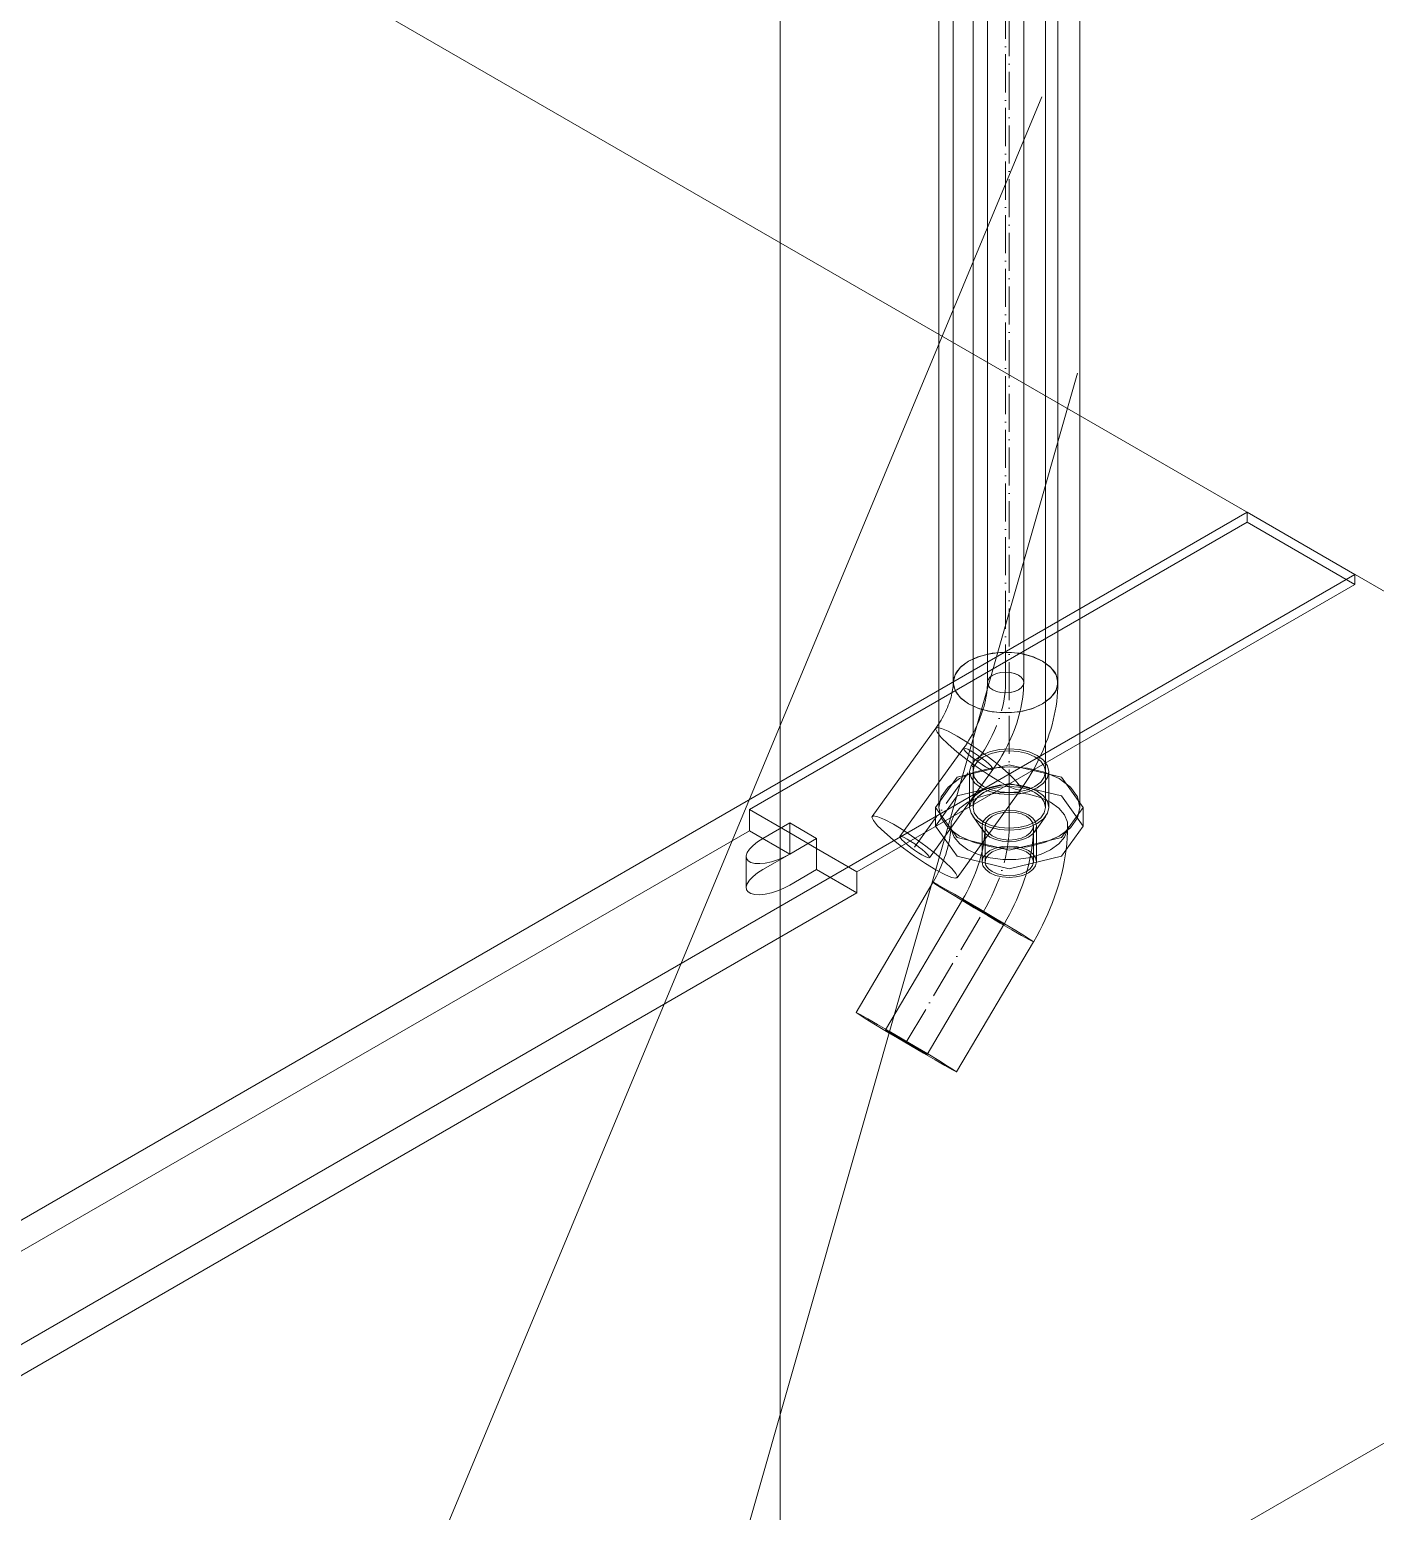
# Model space of a CAD drawing. Header units: millimetres. Extents: x -88595 to 880822, y -1054509 to -148035.
# Drawn here: x 393644.3 to 393997.9, y -313361 to -312971.6 of the extents above; entities that cross this region are included whole.
import ezdxf

# ---------------------------------------------------------------- set-up
doc = ezdxf.new("R2010")
doc.units = ezdxf.units.MM
doc.linetypes.add('$12$ADSK_Осевая', pattern=[14, 10, -2, 0, -2])
doc.linetypes.add('$13$ADSK_Осевая', pattern=[14, 10, -2, 0, -2])
for name, color, linetype, lineweight in [('Изоляция', 7, 'Continuous', 18), ('Марки', 7, 'Continuous', 20), ('Оборудование', 7, 'Continuous', 18), ('Трубопровод', 7, 'Continuous', 18), ('Трубопроводы', 7, 'Continuous', 18)]:
    doc.layers.add(name, color=color, linetype=linetype, lineweight=lineweight)

# ---------------------------------------------------------------- blocks, each defined once
blk = doc.blocks.new('$0$ADSK_МедьПайка_Отвод-гнутая труба - Отвод _гнутая труба_-3268510-В_ОВ3_4')
at = {"layer": 'Трубопроводы', "color": 190, "true_color": 0x8000ff}
for points in [[(21455.5, 10748.95, 0), (21454.51, 10749.39, 0), (21453.36, 10749.66, 0), (21452.13, 10749.76, 0), (21450.9, 10749.66, 0), (21449.75, 10749.39, 0), (21448.77, 10748.95, 0), (21448.01, 10748.38, 0), (21447.54, 10747.72, 0), (21447.37, 10747.01, 0), (21447.54, 10746.3, 0), (21448.01, 10745.63, 0), (21448.77, 10745.06, 0)], [(21448.77, 10745.06, 0), (21449.75, 10744.63, 0), (21450.9, 10744.35, 0), (21452.13, 10744.26, 0), (21453.36, 10744.35, 0), (21454.51, 10744.63, 0), (21455.5, 10745.06, 0), (21456.26, 10745.63, 0), (21456.73, 10746.3, 0), (21456.89, 10747.01, 0), (21456.73, 10747.72, 0), (21456.26, 10748.38, 0), (21455.5, 10748.95, 0)], [(21447.37, 10747.01, 0), (21447.36, 10746.38, 0), (21447.33, 10745.74, 0), (21447.27, 10745.08, 0), (21447.2, 10744.4, 0), (21447.1, 10743.7, 0), (21446.97, 10742.99, 0), (21446.83, 10742.27, 0), (21446.66, 10741.54, 0), (21446.46, 10740.8, 0), (21446.25, 10740.05, 0), (21446.01, 10739.3, 0), (21445.75, 10738.54, 0), (21445.47, 10737.78, 0), (21445.16, 10737.02, 0), (21444.84, 10736.26, 0), (21444.49, 10735.5, 0), (21444.13, 10734.75, 0), (21443.75, 10734.01, 0), (21443.35, 10733.27, 0), (21442.93, 10732.54, 0), (21442.49, 10731.82, 0), (21442.04, 10731.11, 0), (21441.58, 10730.41, 0), (21441.1, 10729.73, 0)], [(21456.89, 10747.01, 0), (21456.88, 10746.06, 0), (21456.83, 10745.11, 0), (21456.75, 10744.14, 0), (21456.64, 10743.18, 0), (21456.5, 10742.2, 0), (21456.33, 10741.23, 0), (21456.13, 10740.25, 0), (21455.9, 10739.26, 0), (21455.64, 10738.28, 0), (21455.36, 10737.3, 0), (21455.05, 10736.31, 0), (21454.71, 10735.33, 0), (21454.35, 10734.36, 0), (21453.96, 10733.38, 0), (21453.55, 10732.42, 0), (21453.11, 10731.46, 0), (21452.65, 10730.5, 0), (21452.17, 10729.56, 0), (21451.66, 10728.63, 0), (21451.13, 10727.71, 0), (21450.58, 10726.8, 0), (21450.01, 10725.9, 0), (21449.42, 10725.02, 0), (21448.82, 10724.16, 0)], [(21443.03, 10729.02, 0), (21442.22, 10729.45, 0), (21441.6, 10729.71, 0), (21441.21, 10729.78, 0), (21441.08, 10729.66, 0), (21441.21, 10729.36, 0), (21441.59, 10728.89, 0), (21442.21, 10728.29, 0), (21443.01, 10727.59, 0), (21443.94, 10726.86, 0), (21444.95, 10726.13, 0), (21445.95, 10725.45, 0), (21446.89, 10724.88, 0)], [(21446.89, 10724.88, 0), (21447.69, 10724.44, 0), (21448.31, 10724.18, 0), (21448.7, 10724.11, 0), (21448.84, 10724.23, 0), (21448.71, 10724.53, 0), (21448.32, 10725, 0), (21447.71, 10725.6, 0), (21446.91, 10726.3, 0), (21445.97, 10727.04, 0), (21444.97, 10727.77, 0), (21443.96, 10728.44, 0), (21443.03, 10729.02, 0)]]:
    blk.add_polyline3d(points, dxfattribs=at)
blk = doc.blocks.new('$0$ADSK_МедьПайка_Отвод-гнутая труба - Отвод _гнутая труба_-3197941-В_ОВ3_4')
at = {"layer": 'Трубопроводы', "color": 134, "true_color": 0x00a6a6}
for points in [[(20781.32, 11301.23, 0), (20780, 11301.81, 0), (20778.47, 11302.18, 0), (20776.82, 11302.31, 0), (20775.18, 11302.18, 0), (20773.65, 11301.81, 0), (20772.33, 11301.23, 0), (20771.33, 11300.47, 0), (20770.69, 11299.59, 0), (20770.47, 11298.64, 0), (20770.69, 11297.69, 0), (20771.33, 11296.81, 0), (20772.33, 11296.05, 0)], [(20772.33, 11296.05, 0), (20773.65, 11295.46, 0), (20775.18, 11295.1, 0), (20776.82, 11294.97, 0), (20778.47, 11295.1, 0), (20780, 11295.46, 0), (20781.32, 11296.05, 0), (20782.32, 11296.81, 0), (20782.96, 11297.69, 0), (20783.17, 11298.64, 0), (20782.96, 11299.59, 0), (20782.32, 11300.47, 0), (20781.32, 11301.23, 0)], [(20770.47, 11298.64, 0), (20770.46, 11297.81, 0), (20770.42, 11296.95, 0), (20770.34, 11296.06, 0), (20770.24, 11295.16, 0), (20770.11, 11294.23, 0), (20769.94, 11293.28, 0), (20769.75, 11292.32, 0), (20769.52, 11291.34, 0), (20769.26, 11290.36, 0), (20768.97, 11289.36, 0), (20768.66, 11288.35, 0), (20768.31, 11287.34, 0), (20767.93, 11286.33, 0), (20767.53, 11285.31, 0), (20767.09, 11284.3, 0), (20766.63, 11283.29, 0), (20766.15, 11282.29, 0), (20765.64, 11281.29, 0), (20765.1, 11280.31, 0), (20764.54, 11279.33, 0), (20764.5, 11279.26, 0)], [(20783.17, 11298.64, 0), (20783.15, 11297.38, 0), (20783.09, 11296.1, 0), (20782.98, 11294.82, 0), (20782.84, 11293.53, 0), (20782.65, 11292.23, 0), (20782.42, 11290.93, 0), (20782.16, 11289.62, 0), (20781.85, 11288.31, 0), (20781.51, 11287, 0), (20781.13, 11285.68, 0), (20780.72, 11284.37, 0), (20780.27, 11283.06, 0), (20779.78, 11281.76, 0), (20779.26, 11280.46, 0), (20778.71, 11279.17, 0), (20778.13, 11277.89, 0), (20777.51, 11276.62, 0), (20776.87, 11275.36, 0), (20776.19, 11274.12, 0), (20775.49, 11272.89, 0), (20775.44, 11272.8, 0)], [(20766.85, 11277.96, 0), (20765.79, 11278.57, 0), (20765.02, 11279, 0), (20764.59, 11279.23, 0), (20764.52, 11279.24, 0), (20764.83, 11279.04, 0), (20765.48, 11278.63, 0), (20766.44, 11278.04, 0), (20767.64, 11277.31, 0), (20769, 11276.5, 0), (20770.43, 11275.66, 0), (20771.82, 11274.84, 0), (20773.09, 11274.1, 0)], [(20773.09, 11274.1, 0), (20774.14, 11273.5, 0), (20774.92, 11273.07, 0), (20775.35, 11272.84, 0), (20775.42, 11272.82, 0), (20775.11, 11273.03, 0), (20774.46, 11273.44, 0), (20773.5, 11274.03, 0), (20772.3, 11274.75, 0), (20770.94, 11275.56, 0), (20769.51, 11276.41, 0), (20768.12, 11277.23, 0), (20766.85, 11277.96, 0)]]:
    blk.add_polyline3d(points, dxfattribs=at)
blk = doc.blocks.new('$0$ADSK_Наружный блок кондиционера сплит-системы1 - AV08IMVEVA-4475075-В_ОВ3_4')
at = {"layer": 'Оборудование'}
for p, q in [((21066.59, 11050.98), (21731.27, 10667.23)), ((20985.27, 10485.56), (21515.6, 10791.74)), ((21515.6, 10791.74), (21515.6, 10789.13)), ((21515.6, 10791.74), (21543.89, 10775.41)), ((21515.6, 10789.13), (21384.79, 10713.6)), ((21515.6, 10789.13), (21543.89, 10772.8)), ((21543.89, 10775.41), (21013.56, 10469.23)), ((21543.89, 10772.8), (21543.89, 10775.41)), ((21413.07, 10697.27), (21543.89, 10772.8)), ((21384.79, 10713.6), (21384.79, 10708.05)), ((21384.79, 10713.6), (21395.4, 10707.48)), ((21388.33, 10706.01), (21395.4, 10710.09)), ((21395.4, 10710.09), (21402.47, 10706.01)), ((21395.4, 10707.48), (21395.4, 10710.09)), ((21384.79, 10708.05), (21116.09, 10552.92)), ((21384.79, 10708.05), (21395.4, 10701.93)), ((21395.4, 10707.48), (21395.4, 10701.93)), ((21402.47, 10703.4), (21395.4, 10707.48)), ((21402.47, 10706.01), (21395.4, 10701.93)), ((21402.47, 10706.01), (21402.47, 10703.4)), ((21395.4, 10701.93), (21388.33, 10697.85)), ((21402.47, 10697.85), (21402.47, 10703.4)), ((21402.47, 10703.4), (21413.07, 10697.27)), ((21383.96, 10701.23), (21383.96, 10693.07)), ((21395.4, 10693.76), (21402.47, 10697.85)), ((21402.47, 10697.85), (21413.07, 10691.72)), ((21413.07, 10691.72), (21413.07, 10697.27)), ((21144.37, 10536.59), (21413.07, 10691.72)), ((21731.27, 10650.9), (21229.23, 10361.04))]:
    blk.add_line(p, q, dxfattribs=at)
for points in [[(21395.4, 10701.93, 0), (21393.85, 10701.12, 0), (21392.22, 10700.44, 0), (21390.57, 10699.92, 0), (21388.97, 10699.57, 0), (21387.51, 10699.41, 0), (21386.23, 10699.46, 0), (21385.2, 10699.7, 0), (21384.46, 10700.12, 0), (21384.04, 10700.72, 0), (21383.97, 10701.45, 0), (21384.24, 10702.3, 0), (21384.84, 10703.22, 0), (21385.76, 10704.17, 0), (21386.93, 10705.12, 0), (21388.33, 10706.01, 0)], [(21388.33, 10697.85, 0), (21386.93, 10696.95, 0), (21385.76, 10696.01, 0), (21384.84, 10695.06, 0), (21384.24, 10694.14, 0), (21383.97, 10693.29, 0), (21384.04, 10692.55, 0), (21384.46, 10691.96, 0), (21385.2, 10691.53, 0), (21386.23, 10691.29, 0), (21387.51, 10691.25, 0), (21388.97, 10691.4, 0), (21390.57, 10691.75, 0), (21392.22, 10692.28, 0), (21393.85, 10692.96, 0), (21395.4, 10693.76, 0)]]:
    blk.add_polyline3d(points, dxfattribs=at)
blk = doc.blocks.new('$0$ADSK_Наружный блок кондиционера сплит-системы1 - AV16IMVEV-4475072-В_ОВ3_4')
at = {"layer": 'Оборудование'}
blk.add_line((19634.16, 12633.6), (19634.16, 11261.88), dxfattribs=at)
blk = doc.blocks.new('$0$ADSK_МедьПайка_Муфта редукционная - Муфта редукционная медная под пайку-3266819-В_ОВ3_4')
at = {"layer": 'Трубопроводы', "color": 134, "true_color": 0x00a6a6}
for p, q in [((21442.68, 10723.58), (21442.68, 10714.19)), ((21443.57, 10723.58), (21443.57, 10714.19)), ((21462.62, 10714.19), (21462.62, 10723.58)), ((21463.51, 10714.19), (21463.51, 10723.58)), ((21443.48, 10711.88), (21446.49, 10707.7)), ((21445.94, 10709.29), (21445.94, 10699.9)), ((21446.75, 10709.29), (21446.75, 10699.9)), ((21459.45, 10699.9), (21459.45, 10709.29)), ((21459.71, 10707.7), (21462.72, 10711.88)), ((21460.26, 10699.9), (21460.26, 10709.29))]:
    blk.add_line(p, q, dxfattribs=at)
for points in [[(21460.46, 10719.33, 0), (21462.12, 10720.57, 0), (21463.16, 10722.02, 0), (21463.51, 10723.58, 0), (21463.16, 10725.13, 0), (21462.12, 10726.58, 0), (21460.46, 10727.83, 0), (21458.31, 10728.79, 0), (21455.79, 10729.39, 0), (21453.1, 10729.59, 0), (21450.4, 10729.39, 0), (21447.89, 10728.79, 0), (21445.73, 10727.83, 0)], [(21446.36, 10727.47, 0), (21448.34, 10728.34, 0), (21450.63, 10728.89, 0), (21453.1, 10729.08, 0), (21455.56, 10728.89, 0), (21457.86, 10728.34, 0), (21459.83, 10727.47, 0), (21461.35, 10726.33, 0), (21462.3, 10725, 0), (21462.62, 10723.58, 0), (21462.3, 10722.15, 0), (21461.35, 10720.83, 0), (21459.83, 10719.69, 0)], [(21445.73, 10727.83, 0), (21444.08, 10726.58, 0), (21443.04, 10725.13, 0), (21442.68, 10723.58, 0), (21443.04, 10722.02, 0), (21444.08, 10720.57, 0), (21445.73, 10719.33, 0), (21447.89, 10718.37, 0), (21450.4, 10717.77, 0), (21453.1, 10717.56, 0), (21455.79, 10717.77, 0), (21458.31, 10718.37, 0), (21460.46, 10719.33, 0)], [(21459.83, 10719.69, 0), (21457.86, 10718.82, 0), (21455.56, 10718.27, 0), (21453.1, 10718.08, 0), (21450.63, 10718.27, 0), (21448.34, 10718.82, 0), (21446.36, 10719.69, 0), (21444.85, 10720.83, 0), (21443.9, 10722.15, 0), (21443.57, 10723.58, 0), (21443.9, 10725, 0), (21444.85, 10726.33, 0), (21446.36, 10727.47, 0)], [(21445.73, 10718.44, 0), (21444.08, 10717.19, 0), (21443.04, 10715.74, 0), (21442.68, 10714.19, 0), (21443.04, 10712.63, 0), (21444.08, 10711.18, 0), (21445.73, 10709.94, 0), (21447.89, 10708.98, 0), (21450.4, 10708.38, 0), (21453.1, 10708.18, 0), (21455.79, 10708.38, 0), (21458.31, 10708.98, 0), (21460.46, 10709.94, 0)], [(21460.46, 10709.94, 0), (21458.31, 10708.98, 0), (21455.79, 10708.38, 0), (21453.1, 10708.18, 0), (21450.4, 10708.38, 0), (21447.89, 10708.98, 0), (21445.73, 10709.94, 0), (21444.08, 10711.18, 0), (21443.04, 10712.63, 0), (21442.68, 10714.19, 0), (21443.04, 10715.74, 0), (21444.08, 10717.19, 0), (21445.73, 10718.44, 0)], [(21446.36, 10718.08, 0), (21444.85, 10716.94, 0), (21443.9, 10715.61, 0), (21443.57, 10714.19, 0), (21443.9, 10712.77, 0), (21444.85, 10711.44, 0), (21446.36, 10710.3, 0), (21448.34, 10709.43, 0), (21450.63, 10708.88, 0), (21453.1, 10708.69, 0), (21455.56, 10708.88, 0), (21457.86, 10709.43, 0), (21459.83, 10710.3, 0)], [(21460.46, 10709.94, 0), (21462.12, 10711.18, 0), (21463.16, 10712.63, 0), (21463.51, 10714.19, 0), (21463.16, 10715.74, 0), (21462.12, 10717.19, 0), (21460.46, 10718.44, 0), (21458.31, 10719.4, 0), (21455.79, 10720, 0), (21453.1, 10720.2, 0), (21450.4, 10720, 0), (21447.89, 10719.4, 0), (21445.73, 10718.44, 0)], [(21445.73, 10718.44, 0), (21447.89, 10719.4, 0), (21450.4, 10720, 0), (21453.1, 10720.2, 0), (21455.79, 10720, 0), (21458.31, 10719.4, 0), (21460.46, 10718.44, 0), (21462.12, 10717.19, 0), (21463.16, 10715.74, 0), (21463.51, 10714.19, 0), (21463.16, 10712.63, 0), (21462.12, 10711.18, 0), (21460.46, 10709.94, 0)], [(21459.83, 10710.3, 0), (21461.35, 10711.44, 0), (21462.3, 10712.77, 0), (21462.62, 10714.19, 0), (21462.3, 10715.61, 0), (21461.35, 10716.94, 0), (21459.83, 10718.08, 0), (21457.86, 10718.95, 0), (21455.56, 10719.5, 0), (21453.1, 10719.69, 0), (21450.63, 10719.5, 0), (21448.34, 10718.95, 0), (21446.36, 10718.08, 0)], [(21448.03, 10712.21, 0), (21449.52, 10712.87, 0), (21451.24, 10713.28, 0), (21453.1, 10713.42, 0), (21454.95, 10713.28, 0), (21456.68, 10712.87, 0), (21458.16, 10712.21, 0), (21459.3, 10711.36, 0), (21460.01, 10710.36, 0), (21460.26, 10709.29, 0), (21460.01, 10708.22, 0), (21459.3, 10707.22, 0), (21458.16, 10706.37, 0)], [(21458.16, 10706.37, 0), (21459.3, 10707.22, 0), (21460.01, 10708.22, 0), (21460.26, 10709.29, 0), (21460.01, 10710.36, 0), (21459.3, 10711.36, 0), (21458.16, 10712.21, 0), (21456.68, 10712.87, 0), (21454.95, 10713.28, 0), (21453.1, 10713.42, 0), (21451.24, 10713.28, 0), (21449.52, 10712.87, 0), (21448.03, 10712.21, 0)], [(21458.16, 10706.37, 0), (21456.68, 10705.71, 0), (21454.95, 10705.3, 0), (21453.1, 10705.16, 0), (21451.24, 10705.3, 0), (21449.52, 10705.71, 0), (21448.03, 10706.37, 0), (21446.9, 10707.22, 0), (21446.18, 10708.22, 0), (21445.94, 10709.29, 0), (21446.18, 10710.36, 0), (21446.9, 10711.36, 0), (21448.03, 10712.21, 0)], [(21448.03, 10712.21, 0), (21446.9, 10711.36, 0), (21446.18, 10710.36, 0), (21445.94, 10709.29, 0), (21446.18, 10708.22, 0), (21446.9, 10707.22, 0), (21448.03, 10706.37, 0), (21449.52, 10705.71, 0), (21451.24, 10705.3, 0), (21453.1, 10705.16, 0), (21454.95, 10705.3, 0), (21456.68, 10705.71, 0), (21458.16, 10706.37, 0)], [(21457.59, 10706.7, 0), (21456.27, 10706.11, 0), (21454.74, 10705.75, 0), (21453.1, 10705.62, 0), (21451.45, 10705.75, 0), (21449.92, 10706.11, 0), (21448.61, 10706.7, 0), (21447.6, 10707.46, 0), (21446.96, 10708.34, 0), (21446.75, 10709.29, 0), (21446.96, 10710.24, 0), (21447.6, 10711.12, 0), (21448.61, 10711.88, 0)], [(21448.61, 10711.88, 0), (21449.92, 10712.46, 0), (21451.45, 10712.83, 0), (21453.1, 10712.96, 0), (21454.74, 10712.83, 0), (21456.27, 10712.46, 0), (21457.59, 10711.88, 0), (21458.6, 10711.12, 0), (21459.23, 10710.24, 0), (21459.45, 10709.29, 0), (21459.23, 10708.34, 0), (21458.6, 10707.46, 0), (21457.59, 10706.7, 0)], [(21458.16, 10696.98, 0), (21456.68, 10696.32, 0), (21454.95, 10695.91, 0), (21453.1, 10695.77, 0), (21451.24, 10695.91, 0), (21449.52, 10696.32, 0), (21448.03, 10696.98, 0), (21446.9, 10697.83, 0), (21446.18, 10698.83, 0), (21445.94, 10699.9, 0), (21446.18, 10700.97, 0), (21446.9, 10701.97, 0), (21448.03, 10702.82, 0)], [(21448.61, 10702.49, 0), (21447.6, 10701.73, 0), (21446.96, 10700.85, 0), (21446.75, 10699.9, 0), (21446.96, 10698.95, 0), (21447.6, 10698.07, 0), (21448.61, 10697.31, 0), (21449.92, 10696.72, 0), (21451.45, 10696.36, 0), (21453.1, 10696.23, 0), (21454.74, 10696.36, 0), (21456.27, 10696.72, 0), (21457.59, 10697.31, 0)], [(21448.03, 10702.82, 0), (21449.52, 10703.48, 0), (21451.24, 10703.89, 0), (21453.1, 10704.03, 0), (21454.95, 10703.89, 0), (21456.68, 10703.48, 0), (21458.16, 10702.82, 0), (21459.3, 10701.97, 0), (21460.01, 10700.97, 0), (21460.26, 10699.9, 0), (21460.01, 10698.83, 0), (21459.3, 10697.83, 0), (21458.16, 10696.98, 0)], [(21457.59, 10697.31, 0), (21458.6, 10698.07, 0), (21459.23, 10698.95, 0), (21459.45, 10699.9, 0), (21459.23, 10700.85, 0), (21458.6, 10701.73, 0), (21457.59, 10702.49, 0), (21456.27, 10703.07, 0), (21454.74, 10703.44, 0), (21453.1, 10703.57, 0), (21451.45, 10703.44, 0), (21449.92, 10703.07, 0), (21448.61, 10702.49, 0)]]:
    blk.add_polyline3d(points, dxfattribs=at)

msp = doc.modelspace()

# ---------------------------------------------------------------- linework, layer by layer
at = {"layer": 'Изоляция', "color": 134, "true_color": 0x00a6a6}
for p, q in [((393883.22, -312908.22), (393883.22, -313175.99)), ((393920.27, -313175.99), (393920.27, -312917.08)), ((393882.33, -313175.99), (393882.33, -313180.89)), ((393921.16, -313180.89), (393921.16, -313175.99)), ((393881.67, -313195.69), (393861.47, -313229.88)), ((393887.9, -313245.5), (393908.1, -313211.31))]:
    msp.add_line(p, q, dxfattribs=at)
at = {"layer": 'Изоляция', "color": 190, "true_color": 0x8000ff}
for p, q in [((393887.02, -312932.64), (393887.02, -313143.17)), ((393914.54, -313143.17), (393914.54, -312932.64)), ((393882.44, -313155.18), (393865.71, -313178.37)), ((393888.03, -313194.47), (393904.76, -313171.29))]:
    msp.add_line(p, q, dxfattribs=at)
for points in [[(393891.05, -313137.56, 0), (393893.9, -313136.29, 0), (393897.22, -313135.5, 0), (393900.78, -313135.23, 0), (393904.34, -313135.5, 0), (393907.66, -313136.29, 0), (393910.51, -313137.56, 0)], [(393910.51, -313137.56, 0), (393908.1, -313136.45, 0), (393905.32, -313135.67, 0), (393902.32, -313135.28, 0), (393899.23, -313135.28, 0), (393896.23, -313135.68, 0), (393893.46, -313136.45, 0), (393891.05, -313137.56, 0)], [(393891.05, -313148.79, 0), (393888.86, -313147.15, 0), (393887.49, -313145.23, 0), (393887.02, -313143.17, 0), (393887.49, -313141.12, 0), (393888.86, -313139.2, 0), (393891.05, -313137.56, 0)], [(393891.05, -313137.56, 0), (393889.13, -313138.95, 0), (393887.79, -313140.55, 0), (393887.1, -313142.29, 0), (393887.1, -313144.06, 0), (393887.79, -313145.8, 0), (393889.13, -313147.4, 0), (393891.05, -313148.79, 0)], [(393910.51, -313137.56, 0), (393912.69, -313139.2, 0), (393914.07, -313141.12, 0), (393914.54, -313143.17, 0), (393914.07, -313145.23, 0), (393912.69, -313147.15, 0), (393910.51, -313148.79, 0)], [(393910.51, -313148.79, 0), (393912.43, -313147.4, 0), (393913.77, -313145.8, 0), (393914.45, -313144.06, 0), (393914.45, -313142.28, 0), (393913.76, -313140.55, 0), (393912.43, -313138.95, 0), (393910.51, -313137.56, 0)], [(393887.02, -313143.17, 0), (393887.01, -313143.49, 0), (393886.99, -313143.84, 0), (393886.96, -313144.22, 0), (393886.92, -313144.63, 0), (393886.85, -313145.06, 0), (393886.77, -313145.52, 0), (393886.68, -313145.99, 0), (393886.56, -313146.49, 0), (393886.43, -313147, 0), (393886.28, -313147.53, 0), (393886.11, -313148.06, 0), (393885.92, -313148.61, 0), (393885.71, -313149.16, 0), (393885.49, -313149.72, 0), (393885.25, -313150.29, 0), (393884.99, -313150.85, 0), (393884.72, -313151.41, 0), (393884.43, -313151.97, 0), (393884.13, -313152.53, 0), (393883.82, -313153.08, 0), (393883.49, -313153.62, 0), (393883.15, -313154.15, 0), (393882.8, -313154.68, 0), (393882.44, -313155.18, 0)], [(393914.54, -313143.17, 0), (393914.52, -313144.43, 0), (393914.45, -313145.67, 0), (393914.35, -313146.92, 0), (393914.21, -313148.16, 0), (393914.03, -313149.39, 0), (393913.82, -313150.62, 0), (393913.57, -313151.85, 0), (393913.28, -313153.07, 0), (393912.97, -313154.28, 0), (393912.62, -313155.49, 0), (393912.24, -313156.69, 0), (393911.83, -313157.88, 0), (393911.39, -313159.06, 0), (393910.92, -313160.24, 0), (393910.43, -313161.4, 0), (393909.9, -313162.55, 0), (393909.35, -313163.69, 0), (393908.77, -313164.82, 0), (393908.16, -313165.94, 0), (393907.53, -313167.04, 0), (393906.87, -313168.13, 0), (393906.19, -313169.2, 0), (393905.49, -313170.25, 0), (393904.76, -313171.29, 0)], [(393910.51, -313148.79, 0), (393907.66, -313150.05, 0), (393904.34, -313150.85, 0), (393900.78, -313151.12, 0), (393897.22, -313150.85, 0), (393893.9, -313150.05, 0), (393891.05, -313148.79, 0)], [(393891.05, -313148.79, 0), (393893.46, -313149.9, 0), (393896.24, -313150.67, 0), (393899.24, -313151.07, 0), (393902.32, -313151.07, 0), (393905.32, -313150.67, 0), (393908.1, -313149.9, 0), (393910.51, -313148.79, 0)], [(393882.38, -313155.38, 0), (393882.78, -313155.03, 0), (393883.9, -313155.25, 0), (393885.69, -313156, 0), (393888.02, -313157.25, 0), (393890.73, -313158.91, 0), (393893.63, -313160.86, 0)], [(393888.02, -313157.25, 0), (393885.69, -313156, 0), (393883.9, -313155.25, 0), (393882.78, -313155.03, 0), (393882.38, -313155.38, 0), (393882.76, -313156.26, 0), (393883.87, -313157.62, 0)], [(393893.57, -313165.61, 0), (393890.67, -313163.49, 0), (393887.97, -313161.36, 0), (393885.65, -313159.36, 0), (393883.87, -313157.62, 0), (393882.76, -313156.26, 0), (393882.38, -313155.38, 0)], [(393883.87, -313157.62, 0), (393885.65, -313159.36, 0), (393887.97, -313161.36, 0), (393890.67, -313163.49, 0), (393893.57, -313165.61, 0), (393896.47, -313167.56, 0), (393899.18, -313169.22, 0)], [(393903.33, -313168.85, 0), (393901.56, -313167.11, 0), (393899.24, -313165.11, 0), (393896.54, -313162.98, 0), (393893.63, -313160.86, 0), (393890.73, -313158.91, 0), (393888.02, -313157.25, 0)], [(393893.63, -313160.86, 0), (393896.54, -313162.98, 0), (393899.24, -313165.11, 0), (393901.56, -313167.11, 0), (393903.33, -313168.85, 0), (393904.44, -313170.21, 0), (393904.82, -313171.09, 0)], [(393904.82, -313171.09, 0), (393904.43, -313171.44, 0), (393903.3, -313171.22, 0), (393901.51, -313170.47, 0), (393899.18, -313169.22, 0), (393896.47, -313167.56, 0), (393893.57, -313165.61, 0)], [(393899.18, -313169.22, 0), (393901.51, -313170.47, 0), (393903.3, -313171.22, 0), (393904.43, -313171.44, 0), (393904.82, -313171.09, 0), (393904.44, -313170.21, 0), (393903.33, -313168.85, 0)], [(393876.9, -313184.05, 0), (393874, -313182.1, 0), (393871.29, -313180.44, 0), (393868.96, -313179.19, 0), (393867.17, -313178.43, 0), (393866.04, -313178.22, 0), (393865.65, -313178.57, 0)], [(393865.65, -313178.57, 0), (393866.03, -313179.45, 0), (393867.14, -313180.8, 0), (393868.92, -313182.54, 0), (393871.23, -313184.55, 0), (393873.94, -313186.68, 0), (393876.84, -313188.79, 0)], [(393888.09, -313194.28, 0), (393887.71, -313193.4, 0), (393886.6, -313192.04, 0), (393884.82, -313190.3, 0), (393882.51, -313188.3, 0), (393879.8, -313186.17, 0), (393876.9, -313184.05, 0)], [(393876.84, -313188.79, 0), (393879.74, -313190.75, 0), (393882.45, -313192.4, 0), (393884.78, -313193.65, 0), (393886.57, -313194.41, 0), (393887.7, -313194.62, 0), (393888.09, -313194.28, 0)]]:
    msp.add_polyline3d(points, dxfattribs=at)
at = {"layer": 'Изоляция', "color": 134, "true_color": 0x00a6a6}
for points in [[(393888.01, -313168.07, 0), (393882.33, -313175.99, 0), (393888.01, -313183.92, 0)], [(393915.47, -313168.07, 0), (393901.74, -313164.78, 0), (393888.01, -313168.07, 0)], [(393888.64, -313168.43, 0), (393892.48, -313166.73, 0), (393896.95, -313165.66, 0), (393901.74, -313165.3, 0), (393906.54, -313165.66, 0), (393911, -313166.73, 0), (393914.84, -313168.43, 0)], [(393915.47, -313183.92, 0), (393921.16, -313175.99, 0), (393915.47, -313168.07, 0)], [(393888.64, -313183.56, 0), (393885.7, -313181.34, 0), (393883.85, -313178.76, 0), (393883.22, -313175.99, 0), (393883.85, -313173.22, 0), (393885.7, -313170.64, 0), (393888.64, -313168.43, 0)], [(393888.01, -313172.97, 0), (393901.74, -313169.68, 0), (393915.47, -313172.97, 0)], [(393912.6, -313174.62, 0), (393909.91, -313173.39, 0), (393906.81, -313172.53, 0), (393903.46, -313172.08, 0), (393900.02, -313172.09, 0), (393896.67, -313172.53, 0), (393893.57, -313173.39, 0), (393890.89, -313174.62, 0)], [(393914.84, -313168.43, 0), (393917.79, -313170.64, 0), (393919.64, -313173.22, 0), (393920.27, -313175.99, 0), (393919.64, -313178.76, 0), (393917.79, -313181.34, 0), (393914.84, -313183.56, 0)], [(393888.01, -313188.82, 0), (393882.33, -313180.89, 0), (393888.01, -313172.97, 0)], [(393890.89, -313174.62, 0), (393888.74, -313176.18, 0), (393887.25, -313177.97, 0), (393886.49, -313179.9, 0), (393886.49, -313181.89, 0), (393887.25, -313183.82, 0), (393888.75, -313185.61, 0), (393890.89, -313187.16, 0)], [(393912.6, -313187.16, 0), (393914.74, -313185.61, 0), (393916.23, -313183.82, 0), (393917, -313181.88, 0), (393917, -313179.9, 0), (393916.23, -313177.96, 0), (393914.74, -313176.18, 0), (393912.6, -313174.62, 0)], [(393915.47, -313172.97, 0), (393921.16, -313180.89, 0), (393915.47, -313188.82, 0)], [(393886.39, -313180.89, 0), (393886.38, -313181.42, 0), (393886.35, -313181.98, 0), (393886.3, -313182.58, 0), (393886.23, -313183.22, 0), (393886.14, -313183.88, 0), (393886.02, -313184.58, 0), (393885.87, -313185.29, 0), (393885.7, -313186.03, 0), (393885.5, -313186.79, 0), (393885.28, -313187.57, 0), (393885.03, -313188.36, 0), (393884.75, -313189.16, 0), (393884.45, -313189.96, 0), (393884.13, -313190.78, 0), (393883.78, -313191.59, 0), (393883.41, -313192.41, 0), (393883.01, -313193.22, 0), (393882.6, -313194.04, 0), (393882.16, -313194.84, 0), (393881.7, -313195.63, 0), (393881.67, -313195.69, 0)], [(393888.01, -313183.92, 0), (393901.74, -313187.2, 0), (393915.47, -313183.92, 0)], [(393914.84, -313183.56, 0), (393911, -313185.25, 0), (393906.54, -313186.32, 0), (393901.74, -313186.69, 0), (393896.95, -313186.32, 0), (393892.48, -313185.25, 0), (393888.64, -313183.56, 0)], [(393917.09, -313180.89, 0), (393917.07, -313182.46, 0), (393916.99, -313184.03, 0), (393916.86, -313185.59, 0), (393916.68, -313187.16, 0), (393916.45, -313188.72, 0), (393916.18, -313190.27, 0), (393915.87, -313191.83, 0), (393915.51, -313193.37, 0), (393915.11, -313194.92, 0), (393914.66, -313196.45, 0), (393914.18, -313197.98, 0), (393913.66, -313199.5, 0), (393913.1, -313201.01, 0), (393912.5, -313202.51, 0), (393911.86, -313203.99, 0), (393911.19, -313205.47, 0), (393910.49, -313206.93, 0), (393909.74, -313208.37, 0), (393908.97, -313209.8, 0), (393908.16, -313211.21, 0), (393908.1, -313211.31, 0)], [(393890.89, -313187.16, 0), (393893.58, -313188.4, 0), (393896.68, -313189.26, 0), (393900.03, -313189.7, 0), (393903.46, -313189.7, 0), (393906.81, -313189.26, 0), (393909.91, -313188.39, 0), (393912.6, -313187.16, 0)], [(393915.47, -313188.82, 0), (393901.74, -313192.1, 0), (393888.01, -313188.82, 0)], [(393895.99, -313204.4, 0), (393892.54, -313202.36, 0), (393889.26, -313200.4, 0), (393886.35, -313198.65, 0), (393884.03, -313197.23, 0), (393882.45, -313196.24, 0), (393881.72, -313195.74, 0)], [(393881.72, -313195.74, 0), (393881.88, -313195.77, 0), (393882.93, -313196.33, 0), (393884.79, -313197.37, 0), (393887.35, -313198.83, 0), (393890.41, -313200.62, 0), (393893.78, -313202.59, 0)], [(393887.35, -313198.83, 0), (393884.79, -313197.37, 0), (393882.93, -313196.33, 0), (393881.88, -313195.77, 0), (393881.72, -313195.74, 0), (393882.45, -313196.24, 0), (393884.03, -313197.23, 0)], [(393884.03, -313197.23, 0), (393886.35, -313198.65, 0), (393889.26, -313200.4, 0), (393892.54, -313202.36, 0), (393895.99, -313204.4, 0), (393899.36, -313206.38, 0), (393902.43, -313208.16, 0)], [(393905.74, -313209.76, 0), (393903.42, -313208.34, 0), (393900.52, -313206.59, 0), (393897.23, -313204.63, 0), (393893.78, -313202.59, 0), (393890.41, -313200.62, 0), (393887.35, -313198.83, 0)], [(393893.78, -313202.59, 0), (393897.23, -313204.63, 0), (393900.52, -313206.59, 0), (393903.42, -313208.34, 0), (393905.74, -313209.76, 0), (393907.32, -313210.76, 0), (393908.06, -313211.26, 0)], [(393908.06, -313211.26, 0), (393907.89, -313211.23, 0), (393906.84, -313210.67, 0), (393904.98, -313209.62, 0), (393902.43, -313208.16, 0), (393899.36, -313206.38, 0), (393895.99, -313204.4, 0)], [(393902.43, -313208.16, 0), (393904.98, -313209.62, 0), (393906.84, -313210.67, 0), (393907.89, -313211.23, 0), (393908.06, -313211.26, 0), (393907.32, -313210.76, 0), (393905.74, -313209.76, 0)], [(393873.58, -313236.79, 0), (393870.21, -313234.81, 0), (393867.14, -313233.03, 0), (393864.59, -313231.57, 0), (393862.73, -313230.52, 0), (393861.68, -313229.96, 0), (393861.51, -313229.93, 0)], [(393861.51, -313229.93, 0), (393862.25, -313230.43, 0), (393863.83, -313231.43, 0), (393866.15, -313232.85, 0), (393869.05, -313234.6, 0), (393872.34, -313236.56, 0), (393875.78, -313238.6, 0)], [(393887.85, -313245.45, 0), (393887.12, -313244.95, 0), (393885.54, -313243.96, 0), (393883.21, -313242.54, 0), (393880.31, -313240.79, 0), (393877.03, -313238.83, 0), (393873.58, -313236.79, 0)], [(393875.78, -313238.6, 0), (393879.16, -313240.57, 0), (393882.22, -313242.36, 0), (393884.77, -313243.82, 0), (393886.64, -313244.86, 0), (393887.69, -313245.42, 0), (393887.85, -313245.45, 0)]]:
    msp.add_polyline3d(points, dxfattribs=at)
at = {"layer": 'Марки'}
for p, q in [((393910.31, -312989.21), (393571.4, -313803.36)), ((393919.69, -313061.89), (393606.06, -314159.89))]:
    msp.add_line(p, q, dxfattribs=at)
at = {"layer": 'Трубопровод', "color": 134, "true_color": 0x00a6a6}
for p, q in [((393892.22, -312919.18), (393892.22, -313175.99)), ((393911.27, -313175.99), (393911.27, -312919.18)), ((393889.42, -313200.27), (393869.22, -313234.46)), ((393880.15, -313240.92), (393900.35, -313206.73))]:
    msp.add_line(p, q, dxfattribs=at)
at = {"layer": 'Трубопровод', "color": 134, "linetype": '$12$ADSK_Осевая', "true_color": 0x00a6a6}
for p, q in [((393901.74, -313175.99), (393901.74, -312919.18)), ((393901.74, -313175.99), (393901.74, -312919.18)), ((393874.68, -313237.69), (393894.89, -313203.5)), ((393874.68, -313237.69), (393894.89, -313203.5))]:
    msp.add_line(p, q, dxfattribs=at)
at = {"layer": 'Трубопровод', "color": 190, "true_color": 0x8000ff}
for p, q in [((393896.02, -312932.64), (393896.02, -313143.17)), ((393905.54, -313143.17), (393905.54, -312932.64)), ((393889.74, -313160.45), (393873.01, -313183.64)), ((393880.73, -313189.21), (393897.46, -313166.02))]:
    msp.add_line(p, q, dxfattribs=at)
at = {"layer": 'Трубопровод', "color": 190, "linetype": '$12$ADSK_Осевая', "true_color": 0x8000ff}
for p, q in [((393900.78, -313143.17), (393900.78, -312932.64)), ((393900.78, -313143.17), (393900.78, -312932.64)), ((393876.87, -313186.42), (393893.6, -313163.23)), ((393876.87, -313186.42), (393893.6, -313163.23))]:
    msp.add_line(p, q, dxfattribs=at)
at = {"layer": 'Трубопровод', "color": 190, "true_color": 0x8000ff}
for points in [[(393897.41, -313141.23, 0), (393898.4, -313140.79, 0), (393899.55, -313140.52, 0), (393900.78, -313140.42, 0), (393902.01, -313140.52, 0), (393903.16, -313140.79, 0), (393904.14, -313141.23, 0)], [(393897.41, -313145.12, 0), (393896.66, -313144.55, 0), (393896.18, -313143.88, 0), (393896.02, -313143.17, 0), (393896.18, -313142.46, 0), (393896.66, -313141.8, 0), (393897.41, -313141.23, 0)], [(393904.14, -313141.23, 0), (393904.9, -313141.8, 0), (393905.38, -313142.46, 0), (393905.54, -313143.17, 0), (393905.38, -313143.88, 0), (393904.9, -313144.55, 0), (393904.14, -313145.12, 0)], [(393904.14, -313145.12, 0), (393903.16, -313145.55, 0), (393902.01, -313145.83, 0), (393900.78, -313145.92, 0), (393899.55, -313145.83, 0), (393898.4, -313145.55, 0), (393897.41, -313145.12, 0)], [(393890.24, -313161.29, 0), (393889.85, -313160.82, 0), (393889.72, -313160.52, 0), (393889.86, -313160.4, 0), (393890.25, -313160.47, 0), (393890.87, -313160.73, 0), (393891.67, -313161.17, 0)], [(393895.53, -313165.3, 0), (393894.59, -313164.73, 0), (393893.59, -313164.05, 0), (393892.59, -313163.32, 0), (393891.65, -313162.59, 0), (393890.85, -313161.89, 0), (393890.24, -313161.29, 0)], [(393891.67, -313161.17, 0), (393892.61, -313161.74, 0), (393893.61, -313162.41, 0), (393894.62, -313163.15, 0), (393895.55, -313163.88, 0), (393896.35, -313164.58, 0), (393896.97, -313165.18, 0)], [(393896.97, -313165.18, 0), (393897.35, -313165.65, 0), (393897.48, -313165.95, 0), (393897.35, -313166.07, 0), (393896.96, -313166, 0), (393896.34, -313165.74, 0), (393895.53, -313165.3, 0)], [(393874.94, -313184.35, 0), (393874.13, -313183.92, 0), (393873.52, -313183.66, 0), (393873.12, -313183.59, 0), (393872.99, -313183.7, 0), (393873.12, -313184.01, 0), (393873.5, -313184.48, 0)], [(393873.5, -313184.48, 0), (393874.12, -313185.08, 0), (393874.92, -313185.77, 0), (393875.86, -313186.51, 0), (393876.86, -313187.24, 0), (393877.86, -313187.92, 0), (393878.8, -313188.49, 0)], [(393880.24, -313188.37, 0), (393879.62, -313187.76, 0), (393878.82, -313187.07, 0), (393877.88, -313186.33, 0), (393876.88, -313185.6, 0), (393875.88, -313184.93, 0), (393874.94, -313184.35, 0)], [(393878.8, -313188.49, 0), (393879.61, -313188.92, 0), (393880.22, -313189.19, 0), (393880.62, -313189.26, 0), (393880.75, -313189.14, 0), (393880.62, -313188.83, 0), (393880.24, -313188.37, 0)]]:
    msp.add_polyline3d(points, dxfattribs=at)
at = {"layer": 'Трубопровод', "color": 134, "true_color": 0x00a6a6}
for points in [[(393895.01, -313179.88, 0), (393893.49, -313178.74, 0), (393892.54, -313177.42, 0), (393892.22, -313175.99, 0), (393892.54, -313174.57, 0), (393893.49, -313173.24, 0), (393895.01, -313172.1, 0)], [(393895.01, -313172.1, 0), (393896.98, -313171.23, 0), (393899.28, -313170.68, 0), (393901.74, -313170.49, 0), (393904.21, -313170.68, 0), (393906.5, -313171.23, 0), (393908.48, -313172.1, 0)], [(393908.48, -313172.1, 0), (393909.99, -313173.24, 0), (393910.94, -313174.57, 0), (393911.27, -313175.99, 0), (393910.94, -313177.42, 0), (393909.99, -313178.74, 0), (393908.48, -313179.88, 0)], [(393908.48, -313179.88, 0), (393906.5, -313180.75, 0), (393904.21, -313181.3, 0), (393901.74, -313181.49, 0), (393899.28, -313181.3, 0), (393896.98, -313180.75, 0), (393895.01, -313179.88, 0)], [(393890.4, -313200.9, 0), (393889.74, -313200.49, 0), (393889.44, -313200.29, 0), (393889.51, -313200.3, 0), (393889.94, -313200.53, 0), (393890.71, -313200.96, 0), (393891.77, -313201.57, 0)], [(393898.01, -313205.43, 0), (393896.74, -313204.69, 0), (393895.34, -313203.87, 0), (393893.92, -313203.03, 0), (393892.56, -313202.22, 0), (393891.36, -313201.49, 0), (393890.4, -313200.9, 0)], [(393891.77, -313201.57, 0), (393893.04, -313202.31, 0), (393894.43, -313203.12, 0), (393895.86, -313203.97, 0), (393897.22, -313204.78, 0), (393898.42, -313205.5, 0), (393899.38, -313206.09, 0)], [(393899.38, -313206.09, 0), (393900.03, -313206.5, 0), (393900.34, -313206.71, 0), (393900.27, -313206.69, 0), (393899.83, -313206.46, 0), (393899.06, -313206.03, 0), (393898.01, -313205.43, 0)], [(393871.56, -313235.76, 0), (393870.51, -313235.16, 0), (393869.74, -313234.73, 0), (393869.3, -313234.5, 0), (393869.23, -313234.48, 0), (393869.54, -313234.69, 0), (393870.19, -313235.1, 0)], [(393870.19, -313235.1, 0), (393871.15, -313235.69, 0), (393872.35, -313236.41, 0), (393873.71, -313237.22, 0), (393875.14, -313238.07, 0), (393876.53, -313238.88, 0), (393877.8, -313239.62, 0)], [(393879.17, -313240.29, 0), (393878.21, -313239.7, 0), (393877.01, -313238.97, 0), (393875.65, -313238.16, 0), (393874.23, -313237.32, 0), (393872.83, -313236.5, 0), (393871.56, -313235.76, 0)], [(393877.8, -313239.62, 0), (393878.86, -313240.23, 0), (393879.63, -313240.66, 0), (393880.06, -313240.89, 0), (393880.13, -313240.9, 0), (393879.83, -313240.7, 0), (393879.17, -313240.29, 0)]]:
    msp.add_polyline3d(points, dxfattribs=at)
at = {"layer": 'Трубопроводы', "color": 134, "linetype": '$12$ADSK_Осевая', "true_color": 0x00a6a6}
msp.add_line((393901.74, -313180.89), (393901.74, -313175.99), dxfattribs=at)
at = {"layer": 'Трубопроводы', "color": 190, "linetype": '$13$ADSK_Осевая', "true_color": 0x8000ff}
msp.add_ellipse((393883.95, -313152.89), major_axis=(11.9, 20.61), ratio=0.57735, start_param=4.537856, end_param=5.497787, dxfattribs=at)
at = {"layer": 'Трубопроводы', "color": 134, "linetype": '$13$ADSK_Осевая', "true_color": 0x00a6a6}
msp.add_ellipse((393879.29, -313193.85), major_axis=(15.87, 27.5), ratio=0.57735, start_param=4.694936, end_param=5.497787, dxfattribs=at)

# ---------------------------------------------------------------- block references
at = {"layer": 'Оборудование'}
for name, p in [('$0$ADSK_Наружный блок кондиционера сплит-системы1 - AV08IMVEVA-4475075-В_ОВ3_4', (372448.64, -323890.18)), ('$0$ADSK_Наружный блок кондиционера сплит-системы1 - AV16IMVEV-4475072-В_ОВ3_4', (374207.4, -324880.93))]:
    msp.add_blockref(name, p, dxfattribs=at)
at = {"layer": 'Трубопроводы', "color": 190, "true_color": 0x8000ff}
msp.add_blockref('$0$ADSK_МедьПайка_Отвод-гнутая труба - Отвод _гнутая труба_-3268510-В_ОВ3_4', (372448.64, -323890.18), dxfattribs=at)
at = {"layer": 'Трубопроводы', "color": 134, "true_color": 0x00a6a6}
for name, p in [('$0$ADSK_МедьПайка_Муфта редукционная - Муфта редукционная медная под пайку-3266819-В_ОВ3_4', (372448.64, -323890.18)), ('$0$ADSK_МедьПайка_Отвод-гнутая труба - Отвод _гнутая труба_-3197941-В_ОВ3_4', (373124.92, -324479.53))]:
    msp.add_blockref(name, p, dxfattribs=at)

doc.saveas('drawing.dxf')
